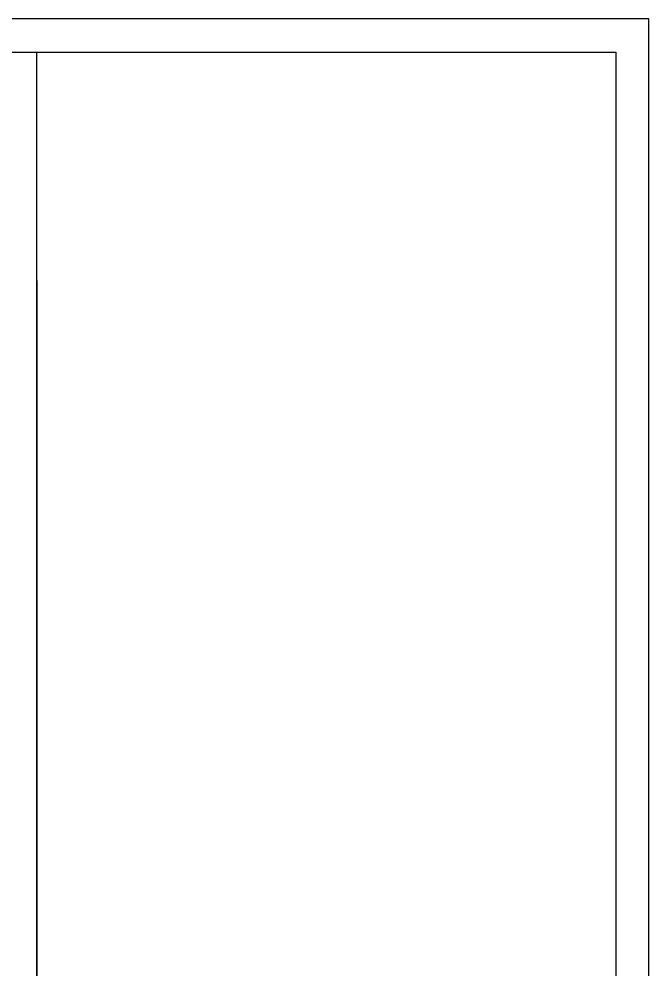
# Model space of a CAD drawing. Extents: x -263 to -176, y -135 to 681.
# Drawn here: x -208.64 to -194.36, y 659.26 to 680.79 of the extents above; entities that cross this region are included whole.
import ezdxf

# ---------------------------------------------------------------- set-up
doc = ezdxf.new("R2010")
doc.units = 0
doc.header["$MEASUREMENT"] = 0
doc.layers.get('0').update_dxf_attribs({"linetype": 'CONTINUOUS'})

msp = doc.modelspace()

# ---------------------------------------------------------------- linework, layer by layer
at = {"color": 7, "linetype": 'Continuous'}
msp.add_line((-208.233, 657.618), (-208.233, 680.043), dxfattribs=at)
at = {"linetype": 'Continuous'}
for p, q in [((-208.233, 674.864), (-208.233, 657.618)), ((-195.108, 674.864), (-195.108, 657.618))]:
    msp.add_line(p, q, dxfattribs=at)
at = {"color": 2}
msp.add_lwpolyline([(-263.438, 636.243), (-194.358, 636.243), (-194.358, 680.793), (-263.438, 680.793)], close=True, dxfattribs=at)
at = {"color": 5, "linetype": 'Continuous'}
msp.add_lwpolyline([(-261.563, 680.043), (-195.108, 680.043), (-195.108, 636.993), (-261.563, 636.993)], close=True, dxfattribs=at)

doc.saveas('drawing.dxf')
